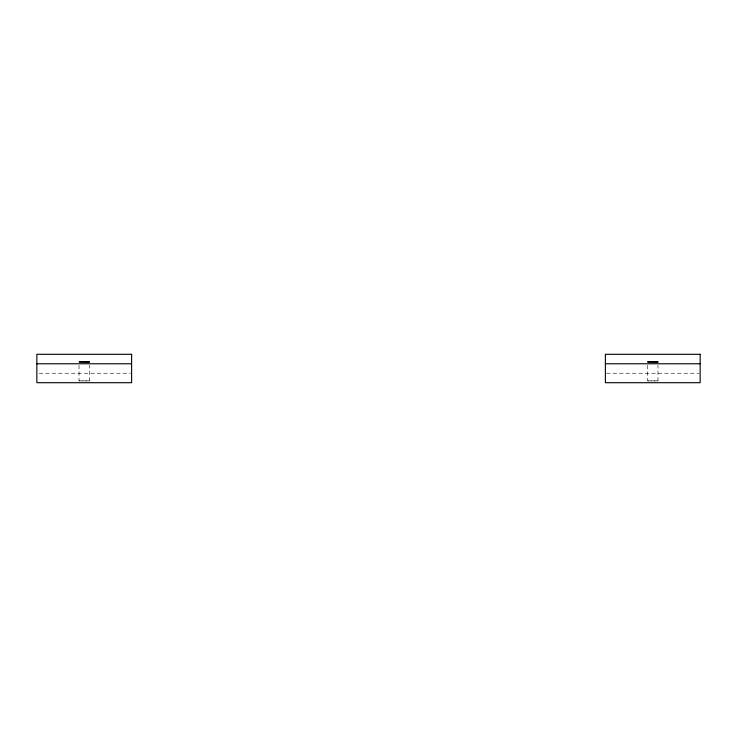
<?xml version="1.0" encoding="UTF-8"?>
<svg xmlns="http://www.w3.org/2000/svg" width="737" height="737" viewBox="0 0 737 737"><rect width="100%" height="100%" fill="white"/><g stroke="black" fill="none" stroke-linecap="round" stroke-linejoin="round"><path stroke-width="0.55" stroke-dasharray="3.69 2.76" d="M647.556 365.294L647.556 380.891L657.984 380.891L657.984 365.294M657.984 380.891L647.556 380.891M79.025 365.276L79.025 380.882L89.435 380.9L89.435 365.303M89.435 380.9L79.025 380.882M39.135 373.235L130.467 373.235M606.533 373.235L699.008 373.235"/><path stroke-width="1.11" d="M36.85 363.765L131.61 363.765M605.39 363.765L700.15 363.765M647.74 361.904L657.984 361.95L647.74 361.904M79.283 361.895L89.435 361.959L79.283 361.895M131.61 354.294L36.85 354.294L36.85 382.706L131.61 382.706L131.61 354.294M700.15 354.294L605.39 354.294L605.39 382.706L700.15 382.706L700.15 354.294"/></g></svg>
